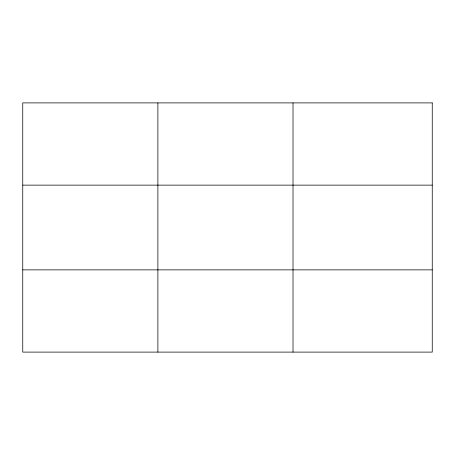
<?xml version="1.0" encoding="UTF-8"?>
<svg xmlns="http://www.w3.org/2000/svg" width="455" height="455" viewBox="0 0 455 455"><rect width="100%" height="100%" fill="white"/><g stroke="black" fill="none" stroke-linecap="round" stroke-linejoin="round"><path stroke-width="0.68" d="M157.885 102.898L157.885 352.102M293.02 102.898L293.02 352.102M22.75 185.134L432.25 185.134M22.75 269.866L432.25 269.866M432.25 102.898L432.25 352.102L22.75 352.102L22.75 102.898L432.25 102.898"/></g></svg>
